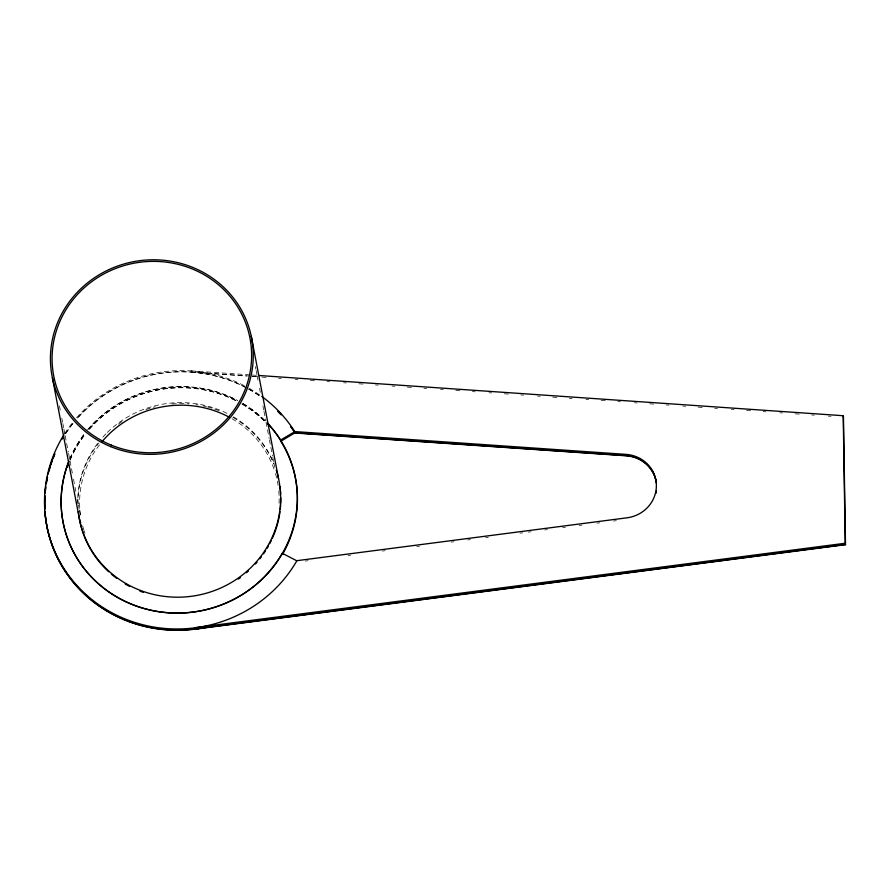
<?xml version="1.0" encoding="UTF-8"?>
<svg xmlns="http://www.w3.org/2000/svg" width="890" height="890" viewBox="0 0 890 890"><rect width="100%" height="100%" fill="white"/><g stroke="black" fill="none" stroke-linecap="round" stroke-linejoin="round"><path stroke-width="0.67" stroke-dasharray="4.45 3.34" d="M305.337 561.056L308.085 560.7M347.99 555.516L350.738 555.16M382.389 551.055L385.147 550.699M416.787 546.582L419.546 546.226M451.197 542.121L453.945 541.754M467.706 539.974L470.454 539.618M485.595 537.649L488.343 537.293M519.994 533.177L522.741 532.821M528.248 532.109L531.007 531.753M544.758 529.962L547.517 529.606M562.647 527.636L565.406 527.28M579.168 525.5L581.915 525.133M597.056 523.175L599.804 522.819M613.566 521.028L616.314 520.672M191.016 370.819L250.557 374.913M251.937 375.013L257.477 375.391M191.239 372.009L250.78 376.114M252.17 376.203L256.32 376.492M191.283 372.254L246.675 376.07M252.215 376.448L256.365 376.737M261.905 377.115L266.065 377.405M278.526 378.261L281.296 378.45M295.146 379.407L297.916 379.596M310.376 380.453L314.526 380.742M326.986 381.599L329.756 381.788M343.607 382.745L346.377 382.934M358.837 383.79L362.998 384.08M375.458 384.936L378.228 385.125M392.078 386.071L394.849 386.271M407.309 387.128L411.458 387.406M423.918 388.274L426.688 388.463M440.539 389.408L443.309 389.609M455.769 390.465L459.93 390.743M472.39 391.611L475.16 391.8M489.011 392.746L491.77 392.935M504.241 393.803L508.39 394.081M520.85 394.938L523.62 395.138M537.471 396.083L540.241 396.272M552.701 397.14L556.862 397.418M569.322 398.275L572.092 398.475M585.931 399.421L588.702 399.61M601.173 400.467L605.322 400.756M617.782 401.613L620.553 401.802M634.403 402.758L637.173 402.947M649.633 403.804L653.783 404.093M666.254 404.95L669.024 405.139M682.864 406.096L685.634 406.285M698.105 407.142L702.255 407.431M714.715 408.288L717.485 408.477M731.335 409.433L734.105 409.623M746.565 410.479L750.715 410.768M763.186 411.625L765.956 411.814M779.796 412.771L782.566 412.96M795.026 413.817L799.187 414.106M811.647 414.963L814.417 415.152M828.267 416.108L831.038 416.298M255.386 366.524L255.897 369.239M256.164 370.596L256.943 374.668M257.199 376.025L257.978 380.097M259.535 388.24L260.314 392.301M262.917 405.873L263.696 409.945M263.952 411.302L265.776 420.792M266.032 422.149L269.147 438.436M269.414 439.793L272.529 456.069M272.785 457.427L273.564 461.498M273.831 462.856L274.865 468.274M59.474 405.94L60.253 410.012M61.822 418.144L62.6 422.216M62.856 423.573L63.635 427.645M63.891 429.002L64.937 434.431M65.193 435.789L68.308 452.064M68.575 453.422L72.468 473.769M73.503 479.198L74.804 485.984M75.072 487.342L75.85 491.402M77.408 499.546L78.187 503.618M78.442 504.975L79.221 509.047M79.488 510.404L80.267 514.465M65.582 433.742A134.902 128.972 -10.8 0 1 73.636 422.694M78.52 417.01A134.902 128.972 -10.8 0 1 247.509 388.463A134.902 128.972 -10.8 0 0 77.486 418.022M248.666 389.108A134.902 128.972 -10.8 0 1 259.869 396.117M64.681 433.586A134.902 128.972 -10.8 0 1 72.624 422.472M76.629 417.677A134.902 128.972 -10.8 0 1 244.861 385.982M249.233 388.351A134.902 128.972 -10.8 0 1 260.859 395.783M65.782 433.274A134.902 128.972 -10.8 0 1 73.047 423.284M248.688 389.008A134.902 128.972 -10.8 0 1 259.691 395.894M70.043 460.086A118.248 113.052 -10.8 0 1 84.672 434.932M89.334 429.214A118.248 113.052 -10.8 0 1 236.495 400.978M242.013 404.004A118.248 113.052 -10.8 0 1 265.62 422.272M69.809 458.884A118.248 113.052 -10.8 0 1 84.439 433.73M87.509 429.892A118.248 113.052 -10.8 0 1 237.352 400.344M242.981 403.515A118.248 113.052 -10.8 0 1 266.321 422.016M70.021 459.963A118.248 113.052 -10.8 0 1 85.707 433.441M89.256 429.169A118.248 113.052 -10.8 0 1 236.618 400.934M241.991 403.882A118.248 113.052 -10.8 0 1 265.598 422.149M77.964 503.951A101.593 97.132 -10.8 0 1 98.879 442.975M118.359 424.141A101.593 97.132 -10.8 0 1 122.609 421.17M145.904 409.578A101.593 97.132 -10.8 0 1 155.16 406.797M171.826 403.982A101.593 97.132 -10.8 0 1 188.702 403.86M195.889 404.627A101.593 97.132 -10.8 0 1 198.27 404.995M202.987 405.885A101.593 97.132 -10.8 0 1 206.491 406.697M207.648 406.997A101.593 97.132 -10.8 0 1 213.4 408.688M214.535 409.066A101.593 97.132 -10.8 0 1 221.165 411.569M232.935 417.399A101.593 97.132 -10.8 0 1 273.875 464.002M69.832 459.006A118.248 113.052 -10.8 0 1 84.461 433.853M88.333 429.069A118.248 113.052 -10.8 0 1 237.374 400.467M243.003 403.626A118.248 113.052 -10.8 0 1 266.344 422.138M77.831 497.988A101.593 97.132 -10.8 0 1 97.911 443.02M102.851 437.09A101.593 97.132 -10.8 0 1 106.4 433.33M107.323 432.418A101.593 97.132 -10.8 0 1 227.862 413.783M233.425 416.832A101.593 97.132 -10.8 0 1 272.941 461.254M275.488 473.625A99.925 95.541 -10.8 0 1 278.114 485.484M278.781 491.024A99.925 95.541 -10.8 0 1 278.87 506.443M84.973 533.31A99.925 95.541 -10.8 0 1 84.083 530.718M83.883 530.095A99.925 95.541 -10.8 0 1 81.836 522.53M80.478 514.999A99.925 95.541 -10.8 0 1 100.203 443.921M232.056 418.767A99.925 95.541 -10.8 0 1 274.877 471.644"/><path stroke-width="1.33" d="M282.508 554.359A118.248 113.052 -10.8 0 0 280.728 441.173L280.517 440.094L294.79 431.695A134.902 128.972 -10.8 0 0 261.782 396.451M280.751 441.295L295.002 432.774L626.282 455.58A33.308 31.851 -10.8 0 1 656.175 481.735M296.804 560.689L627.049 517.802A33.308 31.851 -10.8 0 0 656.375 485.184A33.308 31.851 -10.8 0 0 626.048 454.378L294.768 431.572L295.046 433.007L626.326 455.814A33.308 31.851 -10.8 0 1 656.386 482.992M195.043 627.684L845.222 543.245L843.219 415.719L258.868 375.491M195.277 628.885L845.456 544.446M195.322 629.13L845.5 544.68L843.453 416.921M68.786 461.398A118.248 113.052 -10.8 0 0 129.373 603.242A118.248 113.052 -10.8 0 0 282.297 553.28L296.826 560.811A134.902 128.972 -10.8 0 1 111.517 612.554A134.902 128.972 -10.8 0 1 63.935 434.765M843.219 415.719L843.498 417.154M845.222 543.245L845.5 544.68M251.292 336.342L278.57 478.787M282.297 553.28L282.531 554.481M52.388 377.783L79.666 520.238M206.769 627.161A134.902 128.972 -10.8 0 1 45.012 511.405M44.867 508.924A134.902 128.972 -10.8 0 1 44.923 496.486M45.19 492.704A134.902 128.972 -10.8 0 1 45.724 487.631M46.269 483.815A134.902 128.972 -10.8 0 1 47.459 477.396M48.995 470.977A134.902 128.972 -10.8 0 1 50.085 467.128M50.886 464.591A134.902 128.972 -10.8 0 1 52.199 460.753M53.144 458.216A134.902 128.972 -10.8 0 1 54.657 454.445M277.825 411.347A134.902 128.972 -10.8 0 1 281.162 414.84M290.863 426.777A134.902 128.972 -10.8 0 1 295.046 433.007M201.83 627.873A134.902 128.972 -10.8 0 1 44.989 511.661M44.834 508.98A134.902 128.972 -10.8 0 1 44.912 495.563M45.101 492.882A134.902 128.972 -10.8 0 1 45.835 486.185M46.224 483.526A134.902 128.972 -10.8 0 1 47.47 476.895M48.06 474.259A134.902 128.972 -10.8 0 1 52.799 458.728M53.289 457.46A134.902 128.972 -10.8 0 1 54.824 453.689M62.178 439.093A134.902 128.972 -10.8 0 1 63.579 436.745M278.381 411.703A134.902 128.972 -10.8 0 1 281.029 414.506M290.73 426.41A134.902 128.972 -10.8 0 1 295.002 432.774M280.517 440.094A118.248 113.052 -10.8 0 0 267.234 422.961A118.248 113.052 -10.8 0 1 270.849 569.823A118.248 113.052 -10.8 0 1 120.306 598.981A118.248 113.052 -10.8 0 1 68.808 461.521M67.295 467.072A118.248 113.052 -10.8 0 1 68.219 464.502M279.972 486.73A101.593 97.132 -10.8 0 1 280.673 494.05M280.806 497.788A101.593 97.132 -10.8 0 1 280.728 503.351M280.661 504.741A101.593 97.132 -10.8 0 1 280.272 509.358M279.994 511.661A101.593 97.132 -10.8 0 1 277.446 524.188M277.313 524.666A101.593 97.132 -10.8 0 1 272.273 538.461M271.283 540.586A101.593 97.132 -10.8 0 1 269.692 543.734M268.38 546.115A101.593 97.132 -10.8 0 1 267.111 548.296M265.531 550.854A101.593 97.132 -10.8 0 1 263.562 553.803M261.449 556.74A101.593 97.132 -10.8 0 1 259.891 558.775M257.032 562.224A101.593 97.132 -10.8 0 1 255.463 564.004M248.432 571.035A101.593 97.132 -10.8 0 1 246.486 572.748M240.411 577.599A101.593 97.132 -10.8 0 1 238.309 579.112M143.468 592.417A101.593 97.132 -10.8 0 1 139.93 591.116M129.595 586.41A101.593 97.132 -10.8 0 1 125.167 583.951M116.646 578.3A101.593 97.132 -10.8 0 1 111.395 574.139M108.747 571.803A101.593 97.132 -10.8 0 1 91.103 550.176M90.513 549.174A101.593 97.132 -10.8 0 1 79.444 519.126M276.289 470.198A101.593 97.132 -10.8 0 1 199.293 594.943A101.593 97.132 -10.8 0 1 78.32 511.717M101.794 441.952A99.925 95.541 -10.8 0 1 229.453 417.321M656.319 491.058A33.308 31.851 -10.8 0 1 655.919 493.372M110.616 446.602A101.593 97.132 -10.8 0 0 252.716 345.264A101.593 97.132 -10.8 0 0 92.193 279.338A101.593 97.132 -10.8 0 0 110.616 446.602M111.295 445.134A99.925 95.541 -10.8 0 0 251.069 345.454A99.925 95.541 -10.8 0 0 93.172 280.606A99.925 95.541 -10.8 0 0 111.295 445.134"/></g></svg>
